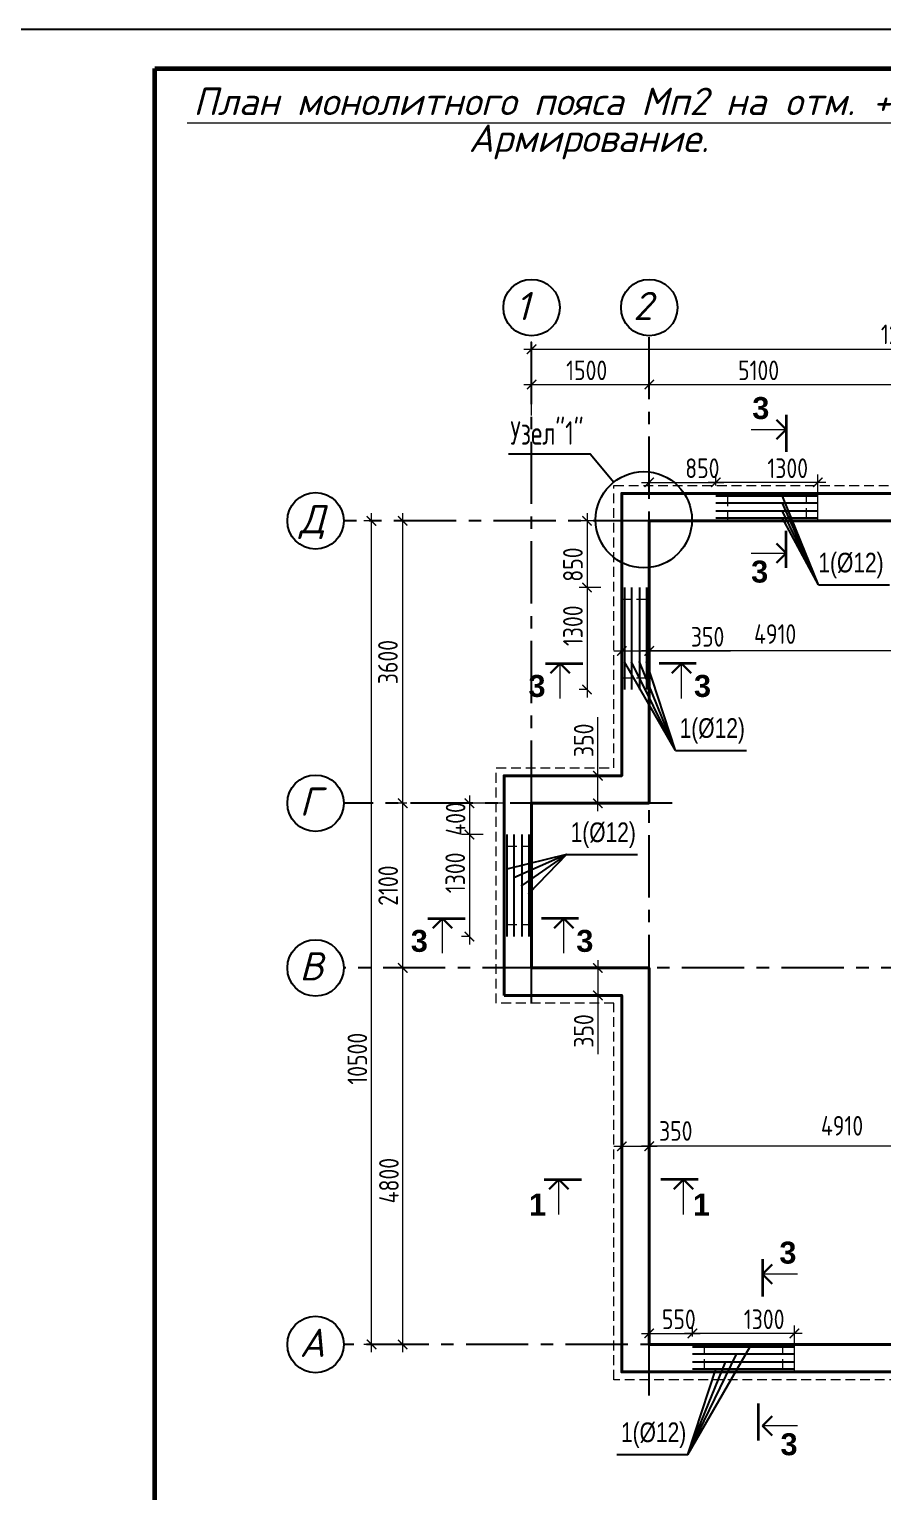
# Model space of a CAD drawing. Extents: x -12289450 to -10763036, y -7834513 to -6150123.
# Drawn here: x -10846636 to -10835756, y -7823458 to -7804813 of the extents above; entities that cross this region are included whole.
import ezdxf

# ---------------------------------------------------------------- set-up
doc = ezdxf.new("R2010")
doc.units = 0
doc.header["$LTSCALE"] = 25
doc.header["$PDMODE"] = 35
doc.linetypes.add('CENTER', pattern=[50.8, 31.75, -6.35, 6.35, -6.35])
doc.linetypes.add('DASHED', pattern=[0.75, 0.5, -0.25])
doc.layers.get('DefPoints').update_dxf_attribs({"color": 10, "lineweight": 30})
for name, color, linetype in [('001-ПЕРЕГОРОДКИ', 5, 'Continuous'), ('005-РАЗМЕРЫ', 252, 'Continuous'), ('014-ОСИ', 251, 'CENTER'), ('Annotation - Text', 7, 'Continuous'), ('EEE', 7, 'Continuous'), ('Новое', 51, 'Continuous'), ('Текст', 7, 'Continuous')]:
    doc.layers.add(name, color=color, linetype=linetype)
doc.layers.add('СТЕНЫ', color=5, linetype='Continuous', lineweight=40)
doc.styles.add('gismo', font='isocpeui.ttf')
doc.styles.add('GOST 2.304', font='cs_gost2304.shx')
doc.styles.add('Isocpeur', font='isocpeui.ttf')
doc.styles.add('RUSS', font='russ', dxfattribs={"width": 0.8})
doc.styles.add('STYLE1', font='simplex.shx', dxfattribs={"width": 0.7, "height": 300})
doc.styles.add('СГЕНЕРИР_СТИЛЬ_1', font='arialbd.ttf')
doc.dimstyles.new('1', dxfattribs={"dimscale": 100, "dimtxt": 2.5, "dimasz": 1.2, "dimexe": 1, "dimexo": 1, "dimgap": 0.5, "dimtad": 1, "dimdec": 0, "dimzin": 0, "dimdsep": 46, "dimtxsty": 'GOST 2.304', "dimblk": 'ARCHTICK', "dimcen": 0.09, "dimdle": 1, "dimclrd": 256, "dimclre": 256, "dimclrt": 7, "dimadec": 0, "dimazin": 0, "dimtfac": 1, "dimtdec": 0, "dimtmove": 0, "dimatfit": 3, "dimldrblk": 'ARCHTICK', "dimfxl": 0, "dimtolj": 1, "dimtzin": 0, "dimlwd": 5, "dimlwe": 5, "dimarcsym": 0})

# ---------------------------------------------------------------- blocks, each defined once
blk = doc.blocks.new('_ArchTick')
at = {"color": 0, "linetype": 'ByBlock', "const_width": 0.15}
blk.add_lwpolyline([(-0.5, -0.5), (0.5, 0.5)], dxfattribs=at)
blk = doc.blocks.new('*D1690')
at = {"layer": '005-РАЗМЕРЫ', "lineweight": 5, "transparency": 16777216}
for p, q in [((-10838733, -7809412), (-10838733, -7809242)), ((-10833633, -7809412), (-10833633, -7809242)), ((-10838833, -7809342), (-10833533, -7809342))]:
    blk.add_line(p, q, dxfattribs=at)
at = {"layer": 'DefPoints', "color": 0, "transparency": 16777216}
for p in [(-10833633, -7809342), (-10838733, -7809512), (-10833633, -7809512)]:
    blk.add_point(p, dxfattribs=at)
at = {"layer": '005-РАЗМЕРЫ', "lineweight": 5, "transparency": 16777216, "xscale": 120, "yscale": 120, "zscale": 120, "rotation": 180}
blk.add_blockref('_ArchTick', (-10838733, -7809342), dxfattribs=at)
at = {"layer": '005-РАЗМЕРЫ', "lineweight": 5, "transparency": 16777216, "xscale": 120, "yscale": 120, "zscale": 120}
blk.add_blockref('_ArchTick', (-10833633, -7809342), dxfattribs=at)
at = {"layer": '005-РАЗМЕРЫ', "color": 7, "transparency": 16777216, "insert": (-10837339, -7809162), "char_height": 250, "attachment_point": 5, "style": 'GOST 2.304'}
blk.add_mtext('\\A1;5100', dxfattribs=at)
blk = doc.blocks.new('*D1691')
at = {"layer": '005-РАЗМЕРЫ', "lineweight": 5, "transparency": 16777216}
for p, q in [((-10840333, -7808893), (-10827833, -7808893)), ((-10840233, -7809739), (-10840233, -7808793)), ((-10827933, -7809789), (-10827933, -7808793))]:
    blk.add_line(p, q, dxfattribs=at)
at = {"layer": 'DefPoints', "color": 0, "transparency": 16777216}
for p in [(-10827933, -7808893), (-10840233, -7809839), (-10827933, -7809889)]:
    blk.add_point(p, dxfattribs=at)
at = {"layer": '005-РАЗМЕРЫ', "lineweight": 5, "transparency": 16777216, "xscale": 120, "yscale": 120, "zscale": 120, "rotation": 180}
blk.add_blockref('_ArchTick', (-10840233, -7808893), dxfattribs=at)
at = {"layer": '005-РАЗМЕРЫ', "lineweight": 5, "transparency": 16777216, "xscale": 120, "yscale": 120, "zscale": 120}
blk.add_blockref('_ArchTick', (-10827933, -7808893), dxfattribs=at)
at = {"layer": '005-РАЗМЕРЫ', "color": 7, "transparency": 16777216, "insert": (-10835452, -7808703), "char_height": 250, "attachment_point": 5, "style": 'GOST 2.304'}
blk.add_mtext('\\A1;12300', dxfattribs=at)
blk = doc.blocks.new('*D1692')
at = {"layer": '005-РАЗМЕРЫ', "lineweight": 5, "transparency": 16777216}
for p, q in [((-10840233, -7809412), (-10840233, -7809242)), ((-10838733, -7809412), (-10838733, -7809242)), ((-10840333, -7809342), (-10838633, -7809342))]:
    blk.add_line(p, q, dxfattribs=at)
at = {"layer": 'DefPoints', "color": 0, "transparency": 16777216}
for p in [(-10838733, -7809342), (-10840233, -7809512), (-10838733, -7809512)]:
    blk.add_point(p, dxfattribs=at)
at = {"layer": '005-РАЗМЕРЫ', "lineweight": 5, "transparency": 16777216, "xscale": 120, "yscale": 120, "zscale": 120, "rotation": 180}
blk.add_blockref('_ArchTick', (-10840233, -7809342), dxfattribs=at)
at = {"layer": '005-РАЗМЕРЫ', "lineweight": 5, "transparency": 16777216, "xscale": 120, "yscale": 120, "zscale": 120}
blk.add_blockref('_ArchTick', (-10838733, -7809342), dxfattribs=at)
at = {"layer": '005-РАЗМЕРЫ', "color": 7, "transparency": 16777216, "insert": (-10839530, -7809162), "char_height": 250, "attachment_point": 5, "style": 'GOST 2.304'}
blk.add_mtext('\\A1;1500', dxfattribs=at)
blk = doc.blocks.new('*D1695')
at = {"layer": '005-РАЗМЕРЫ', "lineweight": 5, "transparency": 16777216}
for p, q in [((-10841876, -7821681), (-10841876, -7816681)), ((-10841876, -7816781), (-10841976, -7816781)), ((-10841925, -7821581), (-10841976, -7821581))]:
    blk.add_line(p, q, dxfattribs=at)
at = {"layer": 'DefPoints', "color": 0, "transparency": 16777216}
for p in [(-10841876, -7816781), (-10841776, -7816781), (-10841825, -7821581)]:
    blk.add_point(p, dxfattribs=at)
at = {"layer": '005-РАЗМЕРЫ', "lineweight": 5, "transparency": 16777216, "xscale": 120, "yscale": 120, "zscale": 120}
for p, rotation in [((-10841876, -7816781), 90), ((-10841876, -7821581), 270)]:
    blk.add_blockref('_ArchTick', p, dxfattribs=dict(at, rotation=rotation))
at = {"layer": '005-РАЗМЕРЫ', "color": 7, "transparency": 16777216, "insert": (-10842051, -7819492), "char_height": 250, "attachment_point": 5, "rotation": 90, "style": 'GOST 2.304'}
blk.add_mtext('\\A1;4800', dxfattribs=at)
blk = doc.blocks.new('*D1696')
at = {"layer": '005-РАЗМЕРЫ', "lineweight": 5, "transparency": 16777216}
for p, q in [((-10842273, -7821681), (-10842273, -7810981)), ((-10842246, -7811081), (-10842373, -7811081)), ((-10842298, -7821581), (-10842373, -7821581))]:
    blk.add_line(p, q, dxfattribs=at)
at = {"layer": 'DefPoints', "color": 0, "transparency": 16777216}
for p in [(-10842273, -7811081), (-10842146, -7811081), (-10842198, -7821581)]:
    blk.add_point(p, dxfattribs=at)
at = {"layer": '005-РАЗМЕРЫ', "lineweight": 5, "transparency": 16777216, "xscale": 120, "yscale": 120, "zscale": 120}
for p, rotation in [((-10842273, -7811081), 90), ((-10842273, -7821581), 270)]:
    blk.add_blockref('_ArchTick', p, dxfattribs=dict(at, rotation=rotation))
at = {"layer": '005-РАЗМЕРЫ', "color": 7, "transparency": 16777216, "insert": (-10842454, -7817938), "char_height": 250, "attachment_point": 5, "rotation": 90, "style": 'GOST 2.304'}
blk.add_mtext('\\A1;10500', dxfattribs=at)
blk = doc.blocks.new('*D1697')
at = {"layer": '005-РАЗМЕРЫ', "lineweight": 5, "transparency": 16777216}
for p, q in [((-10841825, -7814681), (-10841976, -7814681)), ((-10841876, -7816881), (-10841876, -7814581)), ((-10841962, -7816781), (-10841776, -7816781))]:
    blk.add_line(p, q, dxfattribs=at)
at = {"layer": 'DefPoints', "color": 0, "transparency": 16777216}
for p in [(-10841876, -7814681), (-10841725, -7814681), (-10842062, -7816781)]:
    blk.add_point(p, dxfattribs=at)
at = {"layer": '005-РАЗМЕРЫ', "lineweight": 5, "transparency": 16777216, "xscale": 120, "yscale": 120, "zscale": 120}
for p, rotation in [((-10841876, -7814681), 90), ((-10841876, -7816781), 270)]:
    blk.add_blockref('_ArchTick', p, dxfattribs=dict(at, rotation=rotation))
at = {"layer": '005-РАЗМЕРЫ', "color": 7, "transparency": 16777216, "insert": (-10842061, -7815731), "char_height": 250, "attachment_point": 5, "rotation": 90, "style": 'GOST 2.304'}
blk.add_mtext('\\A1;2100', dxfattribs=at)
blk = doc.blocks.new('*D1698')
at = {"layer": '005-РАЗМЕРЫ', "lineweight": 5, "transparency": 16777216}
for p, q in [((-10841876, -7814781), (-10841876, -7810981)), ((-10841776, -7811081), (-10841976, -7811081)), ((-10841825, -7814681), (-10841976, -7814681))]:
    blk.add_line(p, q, dxfattribs=at)
at = {"layer": 'DefPoints', "color": 0, "transparency": 16777216}
for p in [(-10841876, -7811081), (-10841676, -7811081), (-10841725, -7814681)]:
    blk.add_point(p, dxfattribs=at)
at = {"layer": '005-РАЗМЕРЫ', "lineweight": 5, "transparency": 16777216, "xscale": 120, "yscale": 120, "zscale": 120}
for p, rotation in [((-10841876, -7811081), 90), ((-10841876, -7814681), 270)]:
    blk.add_blockref('_ArchTick', p, dxfattribs=dict(at, rotation=rotation))
at = {"layer": '005-РАЗМЕРЫ', "color": 7, "transparency": 16777216, "insert": (-10842064, -7812881), "char_height": 250, "attachment_point": 5, "rotation": 90, "style": 'GOST 2.304'}
blk.add_mtext('\\A1;3600', dxfattribs=at)
blk = doc.blocks.new('*D1702')
at = {"layer": '005-РАЗМЕРЫ', "lineweight": 5, "ltscale": 10, "transparency": 16777216}
for p, q in [((-10839083, -7812831), (-10839083, -7812639)), ((-10838733, -7812831), (-10838733, -7812639)), ((-10839183, -7812739), (-10838733, -7812739)), ((-10838733, -7812739), (-10837695, -7812739))]:
    blk.add_line(p, q, dxfattribs=at)
at = {"layer": 'DefPoints', "color": 0, "ltscale": 10, "transparency": 16777216}
for p in [(-10838733, -7812739), (-10839083, -7812931), (-10838733, -7812931)]:
    blk.add_point(p, dxfattribs=at)
at = {"layer": '005-РАЗМЕРЫ', "lineweight": 5, "ltscale": 10, "transparency": 16777216, "xscale": 120, "yscale": 120, "zscale": 120, "rotation": 180}
blk.add_blockref('_ArchTick', (-10839083, -7812739), dxfattribs=at)
at = {"layer": '005-РАЗМЕРЫ', "lineweight": 5, "ltscale": 10, "transparency": 16777216, "xscale": 120, "yscale": 120, "zscale": 120}
blk.add_blockref('_ArchTick', (-10838733, -7812739), dxfattribs=at)
at = {"layer": '005-РАЗМЕРЫ', "color": 7, "ltscale": 10, "transparency": 16777216, "insert": (-10837989, -7812559), "char_height": 250, "attachment_point": 5, "style": 'GOST 2.304'}
blk.add_mtext('\\A1;350', dxfattribs=at)
blk = doc.blocks.new('*D1706')
at = {"layer": '005-РАЗМЕРЫ', "lineweight": 5, "transparency": 16777216}
for p, q in [((-10839388, -7814331), (-10839388, -7813584)), ((-10839356, -7814331), (-10839488, -7814331)), ((-10839388, -7814781), (-10839388, -7814331)), ((-10839356, -7814681), (-10839488, -7814681))]:
    blk.add_line(p, q, dxfattribs=at)
at = {"layer": 'DefPoints', "color": 0, "transparency": 16777216}
for p in [(-10839388, -7814331), (-10839256, -7814331), (-10839256, -7814681)]:
    blk.add_point(p, dxfattribs=at)
at = {"layer": '005-РАЗМЕРЫ', "lineweight": 5, "transparency": 16777216, "xscale": 120, "yscale": 120, "zscale": 120}
for p, rotation in [((-10839388, -7814331), 90), ((-10839388, -7814681), 270)]:
    blk.add_blockref('_ArchTick', p, dxfattribs=dict(at, rotation=rotation))
at = {"layer": '005-РАЗМЕРЫ', "color": 7, "transparency": 16777216, "insert": (-10839568, -7813878), "char_height": 250, "attachment_point": 5, "rotation": 90, "style": 'GOST 2.304'}
blk.add_mtext('\\A1;350', dxfattribs=at)
blk = doc.blocks.new('*D1708')
at = {"layer": '005-РАЗМЕРЫ', "lineweight": 5, "ltscale": 100, "transparency": 16777216}
for p, q in [((-10839183, -7819054), (-10838633, -7819054)), ((-10839083, -7819037), (-10839083, -7819154)), ((-10838733, -7819037), (-10838733, -7819154))]:
    blk.add_line(p, q, dxfattribs=at)
at = {"layer": 'DefPoints', "color": 0, "ltscale": 100, "transparency": 16777216}
for p in [(-10839083, -7818937), (-10838733, -7818937), (-10838733, -7819054)]:
    blk.add_point(p, dxfattribs=at)
at = {"layer": '005-РАЗМЕРЫ', "lineweight": 5, "ltscale": 100, "transparency": 16777216, "xscale": 120, "yscale": 120, "zscale": 120, "rotation": 180}
blk.add_blockref('_ArchTick', (-10839083, -7819054), dxfattribs=at)
at = {"layer": '005-РАЗМЕРЫ', "lineweight": 5, "ltscale": 100, "transparency": 16777216, "xscale": 120, "yscale": 120, "zscale": 120}
blk.add_blockref('_ArchTick', (-10838733, -7819054), dxfattribs=at)
at = {"layer": '005-РАЗМЕРЫ', "color": 7, "ltscale": 100, "transparency": 16777216, "insert": (-10838395, -7818859), "char_height": 250, "attachment_point": 5, "style": 'GOST 2.304'}
blk.add_mtext('\\A1;350', dxfattribs=at)
blk = doc.blocks.new('*D1710')
at = {"layer": '005-РАЗМЕРЫ', "lineweight": 5, "ltscale": 100, "transparency": 16777216}
for p, q in [((-10838733, -7812607), (-10838733, -7812839)), ((-10833823, -7812614), (-10833823, -7812839)), ((-10833723, -7812739), (-10838833, -7812739))]:
    blk.add_line(p, q, dxfattribs=at)
at = {"layer": 'DefPoints', "color": 0, "ltscale": 100, "transparency": 16777216}
for p in [(-10838733, -7812507), (-10833823, -7812514), (-10838733, -7812739)]:
    blk.add_point(p, dxfattribs=at)
at = {"layer": '005-РАЗМЕРЫ', "lineweight": 5, "ltscale": 100, "transparency": 16777216, "xscale": 120, "yscale": 120, "zscale": 120, "rotation": 180}
blk.add_blockref('_ArchTick', (-10838733, -7812739), dxfattribs=at)
at = {"layer": '005-РАЗМЕРЫ', "lineweight": 5, "ltscale": 100, "transparency": 16777216, "xscale": 120, "yscale": 120, "zscale": 120}
blk.add_blockref('_ArchTick', (-10833823, -7812739), dxfattribs=at)
at = {"layer": '005-РАЗМЕРЫ', "color": 7, "ltscale": 100, "transparency": 16777216, "insert": (-10837128, -7812524), "char_height": 250, "attachment_point": 5, "style": 'GOST 2.304'}
blk.add_mtext('\\A1;4910', dxfattribs=at)
blk = doc.blocks.new('*D1711')
at = {"layer": '005-РАЗМЕРЫ', "lineweight": 5, "transparency": 16777216}
for p, q in [((-10839388, -7816681), (-10839388, -7817131)), ((-10839356, -7816781), (-10839488, -7816781)), ((-10839356, -7817131), (-10839488, -7817131)), ((-10839388, -7817131), (-10839388, -7817878))]:
    blk.add_line(p, q, dxfattribs=at)
at = {"layer": 'DefPoints', "color": 0, "transparency": 16777216}
for p in [(-10839256, -7816781), (-10839388, -7817131), (-10839256, -7817131)]:
    blk.add_point(p, dxfattribs=at)
at = {"layer": '005-РАЗМЕРЫ', "lineweight": 5, "transparency": 16777216, "xscale": 120, "yscale": 120, "zscale": 120}
for p, rotation in [((-10839388, -7816781), 90), ((-10839388, -7817131), 270)]:
    blk.add_blockref('_ArchTick', p, dxfattribs=dict(at, rotation=rotation))
at = {"layer": '005-РАЗМЕРЫ', "color": 7, "transparency": 16777216, "insert": (-10839568, -7817584), "char_height": 250, "attachment_point": 5, "rotation": 90, "style": 'GOST 2.304'}
blk.add_mtext('\\A1;350', dxfattribs=at)
blk = doc.blocks.new('*D1714')
at = {"layer": '005-РАЗМЕРЫ', "lineweight": 5, "ltscale": 100, "transparency": 16777216}
for p, q in [((-10833823, -7818921), (-10833823, -7819154)), ((-10833723, -7819054), (-10838833, -7819054)), ((-10838733, -7819067), (-10838733, -7819154))]:
    blk.add_line(p, q, dxfattribs=at)
at = {"layer": 'DefPoints', "color": 0, "ltscale": 100, "transparency": 16777216}
for p in [(-10838733, -7818967), (-10833823, -7818821), (-10838733, -7819054)]:
    blk.add_point(p, dxfattribs=at)
at = {"layer": '005-РАЗМЕРЫ', "lineweight": 5, "ltscale": 100, "transparency": 16777216, "xscale": 120, "yscale": 120, "zscale": 120, "rotation": 180}
blk.add_blockref('_ArchTick', (-10838733, -7819054), dxfattribs=at)
at = {"layer": '005-РАЗМЕРЫ', "lineweight": 5, "ltscale": 100, "transparency": 16777216, "xscale": 120, "yscale": 120, "zscale": 120}
blk.add_blockref('_ArchTick', (-10833823, -7819054), dxfattribs=at)
at = {"layer": '005-РАЗМЕРЫ', "color": 7, "ltscale": 100, "transparency": 16777216, "insert": (-10836275, -7818793), "char_height": 250, "attachment_point": 5, "style": 'GOST 2.304'}
blk.add_mtext('\\A1;4910', dxfattribs=at)
blk = doc.blocks.new('*D1722')
at = {"layer": '005-РАЗМЕРЫ', "lineweight": 5, "transparency": 16777216}
for p, q in [((-10838183, -7821439), (-10838183, -7821340)), ((-10836883, -7821916), (-10836883, -7821340)), ((-10836783, -7821440), (-10838283, -7821440))]:
    blk.add_line(p, q, dxfattribs=at)
at = {"layer": 'DefPoints', "color": 0, "transparency": 16777216}
for p in [(-10838183, -7821440), (-10838183, -7821539), (-10836883, -7822016)]:
    blk.add_point(p, dxfattribs=at)
at = {"layer": '005-РАЗМЕРЫ', "lineweight": 5, "transparency": 16777216, "xscale": 120, "yscale": 120, "zscale": 120, "rotation": 180}
blk.add_blockref('_ArchTick', (-10838183, -7821440), dxfattribs=at)
at = {"layer": '005-РАЗМЕРЫ', "lineweight": 5, "transparency": 16777216, "xscale": 120, "yscale": 120, "zscale": 120}
blk.add_blockref('_ArchTick', (-10836883, -7821440), dxfattribs=at)
at = {"layer": '005-РАЗМЕРЫ', "color": 7, "transparency": 16777216, "insert": (-10837268, -7821260), "char_height": 250, "attachment_point": 5, "style": 'GOST 2.304'}
blk.add_mtext('\\A1;1300', dxfattribs=at)
blk = doc.blocks.new('*D1730')
at = {"layer": '005-РАЗМЕРЫ', "lineweight": 5, "transparency": 16777216}
for p, q in [((-10838733, -7821481), (-10838733, -7821340)), ((-10838183, -7821481), (-10838183, -7821340)), ((-10838833, -7821440), (-10838083, -7821440))]:
    blk.add_line(p, q, dxfattribs=at)
at = {"layer": 'DefPoints', "color": 0, "transparency": 16777216}
for p in [(-10838733, -7821581), (-10838183, -7821440), (-10838183, -7821581)]:
    blk.add_point(p, dxfattribs=at)
at = {"layer": '005-РАЗМЕРЫ', "lineweight": 5, "transparency": 16777216, "xscale": 120, "yscale": 120, "zscale": 120, "rotation": 180}
blk.add_blockref('_ArchTick', (-10838733, -7821440), dxfattribs=at)
at = {"layer": '005-РАЗМЕРЫ', "lineweight": 5, "transparency": 16777216, "xscale": 120, "yscale": 120, "zscale": 120}
blk.add_blockref('_ArchTick', (-10838183, -7821440), dxfattribs=at)
at = {"layer": '005-РАЗМЕРЫ', "color": 7, "transparency": 16777216, "insert": (-10838356, -7821260), "char_height": 250, "attachment_point": 5, "style": 'GOST 2.304'}
blk.add_mtext('\\A1;550', dxfattribs=at)
blk = doc.blocks.new('*D1723')
at = {"layer": '005-РАЗМЕРЫ', "lineweight": 5, "transparency": 16777216}
for p, q in [((-10836483, -7810590), (-10837983, -7810590)), ((-10837883, -7810589), (-10837883, -7810490)), ((-10836583, -7811066), (-10836583, -7810490))]:
    blk.add_line(p, q, dxfattribs=at)
at = {"layer": 'DefPoints', "color": 0, "transparency": 16777216}
for p in [(-10837883, -7810590), (-10837883, -7810689), (-10836583, -7811166)]:
    blk.add_point(p, dxfattribs=at)
at = {"layer": '005-РАЗМЕРЫ', "lineweight": 5, "transparency": 16777216, "xscale": 120, "yscale": 120, "zscale": 120, "rotation": 180}
blk.add_blockref('_ArchTick', (-10837883, -7810590), dxfattribs=at)
at = {"layer": '005-РАЗМЕРЫ', "lineweight": 5, "transparency": 16777216, "xscale": 120, "yscale": 120, "zscale": 120}
blk.add_blockref('_ArchTick', (-10836583, -7810590), dxfattribs=at)
at = {"layer": '005-РАЗМЕРЫ', "color": 7, "transparency": 16777216, "insert": (-10836968, -7810410), "char_height": 250, "attachment_point": 5, "style": 'GOST 2.304'}
blk.add_mtext('\\A1;1300', dxfattribs=at)
blk = doc.blocks.new('*D1724')
at = {"layer": '005-РАЗМЕРЫ', "lineweight": 5, "transparency": 16777216}
for p, q in [((-10838833, -7810590), (-10837783, -7810590)), ((-10838733, -7810631), (-10838733, -7810490)), ((-10837883, -7810631), (-10837883, -7810490))]:
    blk.add_line(p, q, dxfattribs=at)
at = {"layer": 'DefPoints', "color": 0, "transparency": 16777216}
for p in [(-10837883, -7810590), (-10838733, -7810731), (-10837883, -7810731)]:
    blk.add_point(p, dxfattribs=at)
at = {"layer": '005-РАЗМЕРЫ', "lineweight": 5, "transparency": 16777216, "xscale": 120, "yscale": 120, "zscale": 120, "rotation": 180}
blk.add_blockref('_ArchTick', (-10838733, -7810590), dxfattribs=at)
at = {"layer": '005-РАЗМЕРЫ', "lineweight": 5, "transparency": 16777216, "xscale": 120, "yscale": 120, "zscale": 120}
blk.add_blockref('_ArchTick', (-10837883, -7810590), dxfattribs=at)
at = {"layer": '005-РАЗМЕРЫ', "color": 7, "transparency": 16777216, "insert": (-10838056, -7810410), "char_height": 250, "attachment_point": 5, "style": 'GOST 2.304'}
blk.add_mtext('\\A1;850', dxfattribs=at)
blk = doc.blocks.new('*D1727')
at = {"layer": '005-РАЗМЕРЫ', "lineweight": 5, "transparency": 16777216}
for p, q in [((-10839526, -7811831), (-10839526, -7813331)), ((-10839350, -7811931), (-10839626, -7811931)), ((-10839527, -7813231), (-10839626, -7813231))]:
    blk.add_line(p, q, dxfattribs=at)
at = {"layer": 'DefPoints', "color": 0, "transparency": 16777216}
for p in [(-10839250, -7811931), (-10839526, -7813231), (-10839427, -7813231)]:
    blk.add_point(p, dxfattribs=at)
at = {"layer": '005-РАЗМЕРЫ', "lineweight": 5, "transparency": 16777216, "xscale": 120, "yscale": 120, "zscale": 120}
for p, rotation in [((-10839526, -7811931), 90), ((-10839526, -7813231), 270)]:
    blk.add_blockref('_ArchTick', p, dxfattribs=dict(at, rotation=rotation))
at = {"layer": '005-РАЗМЕРЫ', "color": 7, "transparency": 16777216, "insert": (-10839706, -7812418), "char_height": 250, "attachment_point": 5, "rotation": 90, "style": 'GOST 2.304'}
blk.add_mtext('\\A1;1300', dxfattribs=at)
blk = doc.blocks.new('*D1728')
at = {"layer": '005-РАЗМЕРЫ', "lineweight": 5, "transparency": 16777216}
for p, q in [((-10839526, -7810981), (-10839526, -7812031)), ((-10839091, -7811081), (-10839626, -7811081)), ((-10839568, -7811931), (-10839626, -7811931))]:
    blk.add_line(p, q, dxfattribs=at)
at = {"layer": 'DefPoints', "color": 0, "transparency": 16777216}
for p in [(-10838991, -7811081), (-10839526, -7811931), (-10839468, -7811931)]:
    blk.add_point(p, dxfattribs=at)
at = {"layer": '005-РАЗМЕРЫ', "lineweight": 5, "transparency": 16777216, "xscale": 120, "yscale": 120, "zscale": 120}
for p, rotation in [((-10839526, -7811081), 90), ((-10839526, -7811931), 270)]:
    blk.add_blockref('_ArchTick', p, dxfattribs=dict(at, rotation=rotation))
at = {"layer": '005-РАЗМЕРЫ', "color": 7, "transparency": 16777216, "insert": (-10839706, -7811638), "char_height": 250, "attachment_point": 5, "rotation": 90, "style": 'GOST 2.304'}
blk.add_mtext('\\A1;850', dxfattribs=at)
blk = doc.blocks.new('*D1732')
at = {"layer": '005-РАЗМЕРЫ', "lineweight": 5, "transparency": 16777216}
for p, q in [((-10840850, -7815081), (-10841126, -7815081)), ((-10841026, -7814981), (-10841026, -7816481)), ((-10841027, -7816381), (-10841126, -7816381))]:
    blk.add_line(p, q, dxfattribs=at)
at = {"layer": 'DefPoints', "color": 0, "transparency": 16777216}
for p in [(-10840750, -7815081), (-10841026, -7816381), (-10840927, -7816381)]:
    blk.add_point(p, dxfattribs=at)
at = {"layer": '005-РАЗМЕРЫ', "lineweight": 5, "transparency": 16777216, "xscale": 120, "yscale": 120, "zscale": 120}
for p, rotation in [((-10841026, -7815081), 90), ((-10841026, -7816381), 270)]:
    blk.add_blockref('_ArchTick', p, dxfattribs=dict(at, rotation=rotation))
at = {"layer": '005-РАЗМЕРЫ', "color": 7, "transparency": 16777216, "insert": (-10841206, -7815568), "char_height": 250, "attachment_point": 5, "rotation": 90, "style": 'GOST 2.304'}
blk.add_mtext('\\A1;1300', dxfattribs=at)
blk = doc.blocks.new('*D1733')
at = {"layer": '005-РАЗМЕРЫ', "lineweight": 5, "transparency": 16777216}
for p, q in [((-10840591, -7814681), (-10841126, -7814681)), ((-10841026, -7814581), (-10841026, -7815181)), ((-10841068, -7815081), (-10841126, -7815081))]:
    blk.add_line(p, q, dxfattribs=at)
at = {"layer": 'DefPoints', "color": 0, "transparency": 16777216}
for p in [(-10840491, -7814681), (-10841026, -7815081), (-10840968, -7815081)]:
    blk.add_point(p, dxfattribs=at)
at = {"layer": '005-РАЗМЕРЫ', "lineweight": 5, "transparency": 16777216, "xscale": 120, "yscale": 120, "zscale": 120}
for p, rotation in [((-10841026, -7814681), 90), ((-10841026, -7815081), 270)]:
    blk.add_blockref('_ArchTick', p, dxfattribs=dict(at, rotation=rotation))
at = {"layer": '005-РАЗМЕРЫ', "color": 7, "transparency": 16777216, "insert": (-10841201, -7814881), "char_height": 250, "attachment_point": 5, "rotation": 90, "style": 'GOST 2.304'}
blk.add_mtext('\\A1;400', dxfattribs=at)

msp = doc.modelspace()

# ---------------------------------------------------------------- linework, layer by layer
at = {"linetype": 'Continuous', "lineweight": 60, "ltscale": 75}
msp.add_lwpolyline([(-10845036.1, -7805313.4), (-10805536.2, -7805313.4), (-10805536.2, -7834013.3), (-10845036.1, -7834013.3)], close=True, dxfattribs=at)
at = {"ltscale": 100}
msp.add_lwpolyline([(-10840528.7, -7810224.9), (-10839488, -7810224.9), (-10839184.2, -7810585.6)], dxfattribs=at)
at = {"lineweight": 25, "ltscale": 20, "const_width": 18}
for points in [[(-10837037.8, -7810766.1, -1), (-10837028.9, -7810766.1, -1)], [(-10837037.8, -7810856.1, -1), (-10837028.9, -7810856.1, -1)], [(-10837037.8, -7810955.7, -1), (-10837028.9, -7810955.7, -1)], [(-10837037.8, -7811045.7, -1), (-10837028.9, -7811045.7, -1)], [(-10839052.1, -7812880, -1), (-10839043.1, -7812880, -1)], [(-10838962.1, -7812880, -1), (-10838953.1, -7812880, -1)], [(-10838862.5, -7812880, -1), (-10838853.6, -7812880, -1)], [(-10838772.5, -7812880, -1), (-10838763.6, -7812880, -1)], [(-10840552.1, -7815519.5, -1), (-10840543.1, -7815519.5, -1)], [(-10840462.1, -7815630.1, -1), (-10840453.1, -7815630.1, -1)], [(-10840362.5, -7815731.1, -1), (-10840353.6, -7815731.1, -1)], [(-10840272.5, -7815832.4, -1), (-10840263.6, -7815832.4, -1)], [(-10837456.3, -7821616.1, -1), (-10837447.3, -7821616.1, -1)], [(-10837765.6, -7821805.7, -1), (-10837756.7, -7821805.7, -1)], [(-10837627.2, -7821706.1, -1), (-10837618.2, -7821706.1, -1)], [(-10837888.1, -7821895.7, -1), (-10837879.2, -7821895.7, -1)]]:
    msp.add_lwpolyline(points, format="xyb", close=True, dxfattribs=at)
at = {"ltscale": 100}
msp.add_circle((-10838802.5, -7811066.6), 614.1, dxfattribs=at)
at = {"layer": '001-ПЕРЕГОРОДКИ', "lineweight": 35, "ltscale": 100}
for points in [[(-10836988.3, -7809727.8), (-10836988.3, -7810202.5)], [(-10836988.3, -7811680.8), (-10836988.3, -7811206.1)], [(-10840055.8, -7812899.8), (-10839581.1, -7812899.8)], [(-10838132.9, -7812899.8), (-10838607.6, -7812899.8)], [(-10841555.8, -7816149.8), (-10841081.1, -7816149.8)], [(-10839632.9, -7816149.8), (-10840107.6, -7816149.8)], [(-10840072.7, -7819479.1), (-10839598, -7819479.1)], [(-10838108.7, -7819479.1), (-10838583.4, -7819479.1)], [(-10837288.3, -7820494.8), (-10837288.3, -7820969.5)], [(-10837338.3, -7822806), (-10837338.3, -7822331.3)]]:
    msp.add_lwpolyline(points, dxfattribs=at)
at = {"layer": '001-ПЕРЕГОРОДКИ', "lineweight": 18, "ltscale": 100}
for points in [[(-10837432.1, -7809916.9), (-10836988.3, -7809916.9)], [(-10837432.1, -7809916.9), (-10836988.3, -7809916.9)], [(-10837432.1, -7811491.8), (-10836988.3, -7811491.8)], [(-10837432.1, -7811491.8), (-10836988.3, -7811491.8)], [(-10839866.8, -7813343.6), (-10839866.8, -7812899.8)], [(-10839866.8, -7813343.6), (-10839866.8, -7812899.8)], [(-10838322, -7813343.6), (-10838322, -7812899.8)], [(-10838322, -7813343.6), (-10838322, -7812899.8)], [(-10841366.8, -7816593.6), (-10841366.8, -7816149.8)], [(-10841366.8, -7816593.6), (-10841366.8, -7816149.8)], [(-10839822, -7816593.6), (-10839822, -7816149.8)], [(-10839822, -7816593.6), (-10839822, -7816149.8)], [(-10839883.7, -7819922.8), (-10839883.7, -7819479.1)], [(-10839883.7, -7819922.8), (-10839883.7, -7819479.1)], [(-10838297.8, -7819922.8), (-10838297.8, -7819479.1)], [(-10838297.8, -7819922.8), (-10838297.8, -7819479.1)], [(-10836844.5, -7820683.9), (-10837288.3, -7820683.9)], [(-10836844.5, -7820683.9), (-10837288.3, -7820683.9)], [(-10836844.5, -7822617), (-10837288.3, -7822617)], [(-10836844.5, -7822617), (-10837288.3, -7822617)]]:
    msp.add_lwpolyline(points, dxfattribs=at)
at = {"layer": '014-ОСИ'}
for points in [[(-10840232.6, -7817215.1), (-10840232.6, -7808722.5)], [(-10838732.6, -7822231.1), (-10838732.6, -7808722.5)], [(-10831033.4, -7811081.1), (-10842626.2, -7811081.1)], [(-10838442.1, -7814681.1), (-10842626.2, -7814681.1)], [(-10827362.6, -7816781.1), (-10842626.2, -7816781.1)], [(-10828844.6, -7821581.1), (-10842626.2, -7821581.1)]]:
    msp.add_lwpolyline(points, dxfattribs=at)
at = {"layer": 'EEE', "lineweight": 15}
msp.add_line((-10844621, -7806008.3), (-10834058.2, -7806008.3), dxfattribs=at)
at = {"layer": 'EEE', "lineweight": 25, "ltscale": 3}
for p, q in [((-10836573.4, -7811897.4), (-10835671.8, -7811897.4)), ((-10838396.5, -7814007), (-10837494.9, -7814007)), ((-10839786.3, -7815335.9), (-10838884.6, -7815335.9)), ((-10839144.5, -7822985.3), (-10838242.8, -7822985.3))]:
    msp.add_line(p, q, dxfattribs=at)
for points in [[(-10836573.4, -7811897.4), (-10837033.3, -7810766.1)], [(-10836573.4, -7811897.4), (-10837033.3, -7810856.1)], [(-10836573.4, -7811897.4), (-10837033.3, -7810955.7)], [(-10836573.4, -7811897.4), (-10837033.3, -7811045.7)], [(-10838396.5, -7814007), (-10839047.6, -7812880)], [(-10838396.5, -7814007), (-10838957.6, -7812880)], [(-10838396.5, -7814007), (-10838858, -7812880)], [(-10838396.5, -7814007), (-10838768, -7812880)], [(-10839786.3, -7815335.9), (-10840547.6, -7815519.5)], [(-10839786.3, -7815335.9), (-10840457.6, -7815630.1)], [(-10839786.3, -7815335.9), (-10840358, -7815731.1)], [(-10839786.3, -7815335.9), (-10840268, -7815832.4)], [(-10838242.8, -7822985.3), (-10837451.8, -7821616.1)], [(-10838242.8, -7822985.3), (-10837622.7, -7821706.1)], [(-10838242.8, -7822985.3), (-10837761.2, -7821805.7)], [(-10838242.8, -7822985.3), (-10837883.6, -7821895.7)]]:
    msp.add_lwpolyline(points, dxfattribs=at)
at = {"layer": 'Новое', "color": 7, "linetype": 'Continuous'}
msp.add_lwpolyline([(-10847036.1, -7804813.4), (-10805036.2, -7804813.4), (-10805036.2, -7834513.3), (-10847036.1, -7834513.3)], close=True, dxfattribs=at)
msp.add_lwpolyline([(-10847036.1, -7804813.4), (-10805036.2, -7804813.4), (-10805036.2, -7834513.3), (-10847036.1, -7834513.3)], close=True, dxfattribs=at)
at = {"layer": 'СТЕНЫ', "linetype": 'DASHED', "lineweight": 9, "ltscale": 10}
for p, q in [((-10837732.6, -7811081.1), (-10837732.6, -7810731.1)), ((-10836732.6, -7810731.1), (-10836732.6, -7811081.1)), ((-10839082.6, -7812081.1), (-10838732.6, -7812081.1)), ((-10838032.6, -7821581.1), (-10838032.6, -7821931.1)), ((-10837032.6, -7821581.1), (-10837032.6, -7821931.1))]:
    msp.add_line(p, q, dxfattribs=at)
at = {"layer": 'СТЕНЫ', "ltscale": 1.2}
for p, q in [((-10840232.6, -7814681.1), (-10840232.6, -7815231.1)), ((-10840232.6, -7814681.1), (-10840232.6, -7816781.1)), ((-10840232.6, -7814681.1), (-10838732.6, -7814681.1)), ((-10840232.6, -7816781.1), (-10838732.6, -7816781.1)), ((-10838732.6, -7821581.1), (-10833822.6, -7821581.1))]:
    msp.add_line(p, q, dxfattribs=at)
at = {"layer": 'СТЕНЫ', "ltscale": 3}
for p, q in [((-10840582.6, -7817131.1), (-10840582.6, -7816231.1)), ((-10839082.6, -7817131.1), (-10840582.6, -7817131.1)), ((-10839082.6, -7821931.1), (-10839082.6, -7817131.1))]:
    msp.add_line(p, q, dxfattribs=at)
at = {"layer": 'СТЕНЫ', "lineweight": 30, "ltscale": 3}
msp.add_line((-10840582.6, -7817131.1), (-10839082.6, -7817131.1), dxfattribs=at)
at = {"layer": 'СТЕНЫ', "color": 5, "lineweight": 30}
for points in [[(-10836988.3, -7809916.9), (-10837111.7, -7809793.5)], [(-10836988.3, -7809916.9), (-10837111.7, -7810040.2)], [(-10836988.3, -7811491.8), (-10837111.7, -7811368.4)], [(-10836988.3, -7811491.8), (-10837111.7, -7811615.1)], [(-10839866.8, -7812899.8), (-10839990.2, -7813023.2)], [(-10839866.8, -7812899.8), (-10839743.4, -7813023.2)], [(-10838322, -7812899.8), (-10838445.3, -7813023.2)], [(-10838322, -7812899.8), (-10838198.6, -7813023.2)], [(-10841366.8, -7816149.8), (-10841490.2, -7816273.2)], [(-10841366.8, -7816149.8), (-10841243.4, -7816273.2)], [(-10839822, -7816149.8), (-10839945.3, -7816273.2)], [(-10839822, -7816149.8), (-10839698.6, -7816273.2)], [(-10839883.7, -7819479.1), (-10840007, -7819602.4)], [(-10839883.7, -7819479.1), (-10839760.3, -7819602.4)], [(-10838297.8, -7819479.1), (-10838421.1, -7819602.4)], [(-10838297.8, -7819479.1), (-10838174.4, -7819602.4)], [(-10837288.3, -7820683.9), (-10837165, -7820560.5)], [(-10837288.3, -7820683.9), (-10837165, -7820807.2)], [(-10837288.3, -7822617), (-10837165, -7822493.6)], [(-10837288.3, -7822617), (-10837165, -7822740.3)]]:
    msp.add_lwpolyline(points, dxfattribs=at)
at = {"layer": 'СТЕНЫ', "linetype": 'DASHED', "lineweight": 9, "ltscale": 10}
msp.add_lwpolyline([(-10839182.6, -7822031.1), (-10839182.6, -7817231.1), (-10840682.6, -7817231.1), (-10840682.6, -7814231.1), (-10839182.6, -7814231.1), (-10839182.6, -7810631.1), (-10827482.6, -7810631.1), (-10827482.6, -7817231.1), (-10828982.6, -7817231.1), (-10828982.6, -7822031.1)], close=True, dxfattribs=at)
at = {"layer": 'СТЕНЫ', "ltscale": 3}
msp.add_lwpolyline([(-10840582.6, -7816231.1), (-10840582.6, -7814331.1), (-10839082.6, -7814331.1), (-10839082.6, -7810731.1), (-10827582.6, -7810731.1), (-10827582.6, -7817131.1), (-10829082.6, -7817131.1), (-10829082.6, -7821931.1), (-10839082.6, -7821931.1)], dxfattribs=at)
msp.add_lwpolyline([(-10840582.6, -7817131.1), (-10840582.6, -7814331.1), (-10839082.6, -7814331.1), (-10839082.6, -7810731.1), (-10827582.6, -7810731.1), (-10827582.6, -7817131.1), (-10829082.6, -7817131.1), (-10829082.6, -7821931.1), (-10839082.6, -7821931.1), (-10839082.6, -7817131.1), (-10840582.6, -7817131.1)], close=True, dxfattribs=at)
at = {"layer": 'СТЕНЫ', "color": 1, "lineweight": 25, "ltscale": 3}
for points in [[(-10836582.6, -7810766.1), (-10837882.6, -7810766.1)], [(-10836582.6, -7810856.1), (-10837882.6, -7810856.1)], [(-10836582.6, -7810955.7), (-10837882.6, -7810955.7)], [(-10836582.6, -7811045.7), (-10837882.6, -7811045.7)], [(-10839047.6, -7811931.1), (-10839047.6, -7813231.1)], [(-10838957.6, -7811931.1), (-10838957.6, -7813231.1)], [(-10838858, -7811931.1), (-10838858, -7813231.1)], [(-10838768, -7811931.1), (-10838768, -7813231.1)], [(-10840547.6, -7815081.1), (-10840547.6, -7816381.1)], [(-10840457.6, -7815081.1), (-10840457.6, -7816381.1)], [(-10840358, -7815081.1), (-10840358, -7816381.1)], [(-10840268, -7815081.1), (-10840268, -7816381.1)], [(-10836882.6, -7821616.1), (-10838182.6, -7821616.1)], [(-10836882.6, -7821706.1), (-10838182.6, -7821706.1)], [(-10836882.6, -7821805.7), (-10838182.6, -7821805.7)], [(-10836882.6, -7821895.7), (-10838182.6, -7821895.7)]]:
    msp.add_lwpolyline(points, dxfattribs=at)
at = {"layer": 'СТЕНЫ', "ltscale": 1.2}
for points in [[(-10838732.6, -7811081.1), (-10838732.6, -7814681.1)], [(-10838732.6, -7811081.1), (-10833822.6, -7811081.1)], [(-10838732.6, -7816781.1), (-10838732.6, -7821581.1)]]:
    msp.add_lwpolyline(points, dxfattribs=at)
at = {"layer": 'СТЕНЫ', "linetype": 'DASHED', "lineweight": 9, "ltscale": 10}
for points in [[(-10839082.6, -7812081.1), (-10838732.6, -7812081.1)], [(-10839082.6, -7813081.1), (-10838732.6, -7813081.1)], [(-10840232.6, -7815231.1), (-10840582.6, -7815231.1)], [(-10840232.6, -7816231.1), (-10840582.6, -7816231.1)]]:
    msp.add_lwpolyline(points, dxfattribs=at)
at = {"layer": 'Текст'}
for centre in [(-10840232.6, -7808362.5), (-10838732.6, -7808362.5), (-10842986.2, -7811081.1), (-10842986.2, -7814681.1), (-10842986.2, -7816781.1), (-10842986.2, -7821581.1)]:
    msp.add_circle(centre, 360, dxfattribs=at)

# ---------------------------------------------------------------- texts
at = {"color": 7, "insert": (-10840502.9, -7810110.1), "char_height": 300, "width": 2284.92, "attachment_point": 7, "style": 'STYLE1'}
msp.add_mtext('Узел"1"', dxfattribs=at)
at = {"color": 0, "lineweight": 15, "char_height": 250, "attachment_point": 1, "style": 'RUSS'}
for insert in [(-10836577.5, -7811487.6), (-10838346, -7813597.1), (-10839735.7, -7814926), (-10839093.9, -7822575.5)]:
    msp.add_mtext('1(%%C12)', dxfattribs=dict(at, insert=insert))
at = {"layer": 'Annotation - Text', "color": 0, "lineweight": 25, "style": 'gismo'}
for s, p in [('План монолитного пояса Мп2 на oтм. +5,800.', (-10844545.3, -7805907.8)), ('Армирование.', (-10841034.6, -7806377.8))]:
    msp.add_text(s, height=350, dxfattribs=at).set_placement(p)
at = {"layer": 'Annotation - Text', "color": 7, "linetype": 'Continuous', "lineweight": 0, "char_height": 280, "attachment_point": 2, "style": 'СГЕНЕРИР_СТИЛЬ_1'}
for s, insert in [('3', (-10837311, -7809502.4)), ('3', (-10837325.5, -7811587.1)), ('3', (-10840163.7, -7813045.1)), ('3', (-10838054.1, -7813045.1)), ('3', (-10841663.7, -7816295.1)), ('3', (-10839554.1, -7816295.1)), ('1', (-10840157.4, -7819656.8)), ('1', (-10838067.4, -7819656.8)), ('3', (-10836965.6, -7820269.4)), ('3', (-10836951.1, -7822712.3))]:
    msp.add_mtext(s, dxfattribs=dict(at, insert=insert))
at = {"layer": 'Текст', "style": 'Isocpeur'}
for s, p in [('1', (-10840437.9, -7808521.2)), ('2', (-10838937.9, -7808521.2)), ('Д', (-10843191.5, -7811239.9)), ('Г', (-10843191.5, -7814839.9)), ('В', (-10843191.5, -7816939.9)), ('А', (-10843191.5, -7821739.9))]:
    msp.add_text(s, height=360, dxfattribs=at).set_placement(p)

# ---------------------------------------------------------------- dimensions: what is measured, and where the dimension line sits
at = {"layer": '005-РАЗМЕРЫ'}
for base, p1, p2, picture, middle in [((-10827932.6, -7808893), (-10840232.6, -7809839.3), (-10827932.6, -7809888.8), '*D1691', (-10835452.2, -7808893)), ((-10838732.6, -7809342.5), (-10840232.6, -7809511.7), (-10838732.6, -7809511.7), '*D1692', (-10839529.9, -7809342.5)), ((-10833632.6, -7809342.5), (-10838732.6, -7809511.7), (-10833632.6, -7809511.7), '*D1690', (-10837338.9, -7809342.5)), ((-10837882.6, -7810590), (-10838732.6, -7810731.1), (-10837882.6, -7810731.1), '*D1724', (-10838056.2, -7810590)), ((-10838182.6, -7821440), (-10838732.6, -7821581.1), (-10838182.6, -7821581.1), '*D1730', (-10838356.2, -7821440))]:
    dim = msp.add_linear_dim(base=base, p1=p1, p2=p2, dimstyle='1', dxfattribs=at)
    dim.commit()
    dim.dimension.update_dxf_attribs({"geometry": picture, "text_midpoint": middle, "dimtype": 160})
for base, p1, p2, angle, picture, middle in [((-10837882.6, -7810590), (-10836582.6, -7811166.1), (-10837882.6, -7810689.2), 180, '*D1723', (-10836967.9, -7810590)), ((-10842273.3, -7811081.1), (-10842198.2, -7821581.1), (-10842146, -7811081.1), 90, '*D1696', (-10842273.3, -7817937.8)), ((-10839526, -7811931.1), (-10838991, -7811081.1), (-10839467.9, -7811931.1), 270, '*D1728', (-10839526, -7811638.5)), ((-10839526, -7813231.1), (-10839249.7, -7811931.1), (-10839426.8, -7813231.1), 270, '*D1727', (-10839526, -7812418.3)), ((-10839388.1, -7814331.1), (-10839255.7, -7814681.1), (-10839255.7, -7814331.1), 270, '*D1706', (-10839388.1, -7813878.2)), ((-10841026, -7815081.1), (-10840491, -7814681.1), (-10840967.9, -7815081.1), 270, '*D1733', (-10841026, -7814881.1)), ((-10841026, -7816381.1), (-10840749.7, -7815081.1), (-10840926.8, -7816381.1), 270, '*D1732', (-10841026, -7815568.3)), ((-10841876.2, -7816781.1), (-10841825.2, -7821581.1), (-10841776.2, -7816781.1), 90, '*D1695', (-10841876.2, -7819491.9)), ((-10839388.1, -7817131.1), (-10839255.7, -7816781.1), (-10839255.7, -7817131.1), 90, '*D1711', (-10839388.1, -7817584)), ((-10838182.6, -7821440), (-10836882.6, -7822016.1), (-10838182.6, -7821539.2), 180, '*D1722', (-10837267.9, -7821440))]:
    dim = msp.add_linear_dim(base=base, p1=p1, p2=p2, angle=angle, dimstyle='1', dxfattribs=at)
    dim.commit()
    dim.dimension.update_dxf_attribs({"geometry": picture, "text_midpoint": middle, "dimtype": 160})
for base, p1, p2, picture, middle in [((-10841876.2, -7811081.1), (-10841725.2, -7814681.1), (-10841676.1, -7811081.1), '*D1698', (-10842063.6, -7812881.1)), ((-10841876.2, -7814681.1), (-10842062.4, -7816781.1), (-10841725.2, -7814681.1), '*D1697', (-10842060.9, -7815731.1))]:
    dim = msp.add_linear_dim(base=base, p1=p1, p2=p2, angle=90, dimstyle='1', dxfattribs=at)
    dim.commit()
    dim.dimension.update_dxf_attribs({"geometry": picture, "text_midpoint": middle})
at = {"layer": '005-РАЗМЕРЫ', "ltscale": 10}
dim = msp.add_linear_dim(base=(-10838732.6, -7812738.8), p1=(-10839082.6, -7812931.2), p2=(-10838732.6, -7812931.2), dimstyle='1', dxfattribs=at)
dim.commit()
dim.dimension.update_dxf_attribs({"geometry": '*D1702', "text_midpoint": (-10837988.9, -7812738.8), "dimtype": 160})
at = {"layer": '005-РАЗМЕРЫ', "ltscale": 100}
for base, p1, p2, picture, middle in [((-10838732.6, -7812738.8), (-10833822.6, -7812513.6), (-10838732.6, -7812506.7), '*D1710', (-10837128.3, -7812523.9)), ((-10838732.6, -7819053.6), (-10839082.6, -7818937.4), (-10838732.6, -7818937.4), '*D1708', (-10838394.5, -7818858.6)), ((-10838732.6, -7819053.6), (-10833822.6, -7818821.4), (-10838732.6, -7818967.1), '*D1714', (-10836275.4, -7818793.2))]:
    dim = msp.add_linear_dim(base=base, p1=p1, p2=p2, dimstyle='1', override={"dimtmove": 2}, dxfattribs=at)
    dim.commit()
    dim.dimension.update_dxf_attribs({"geometry": picture, "text_midpoint": middle, "dimtype": 160})

doc.saveas('drawing.dxf')
